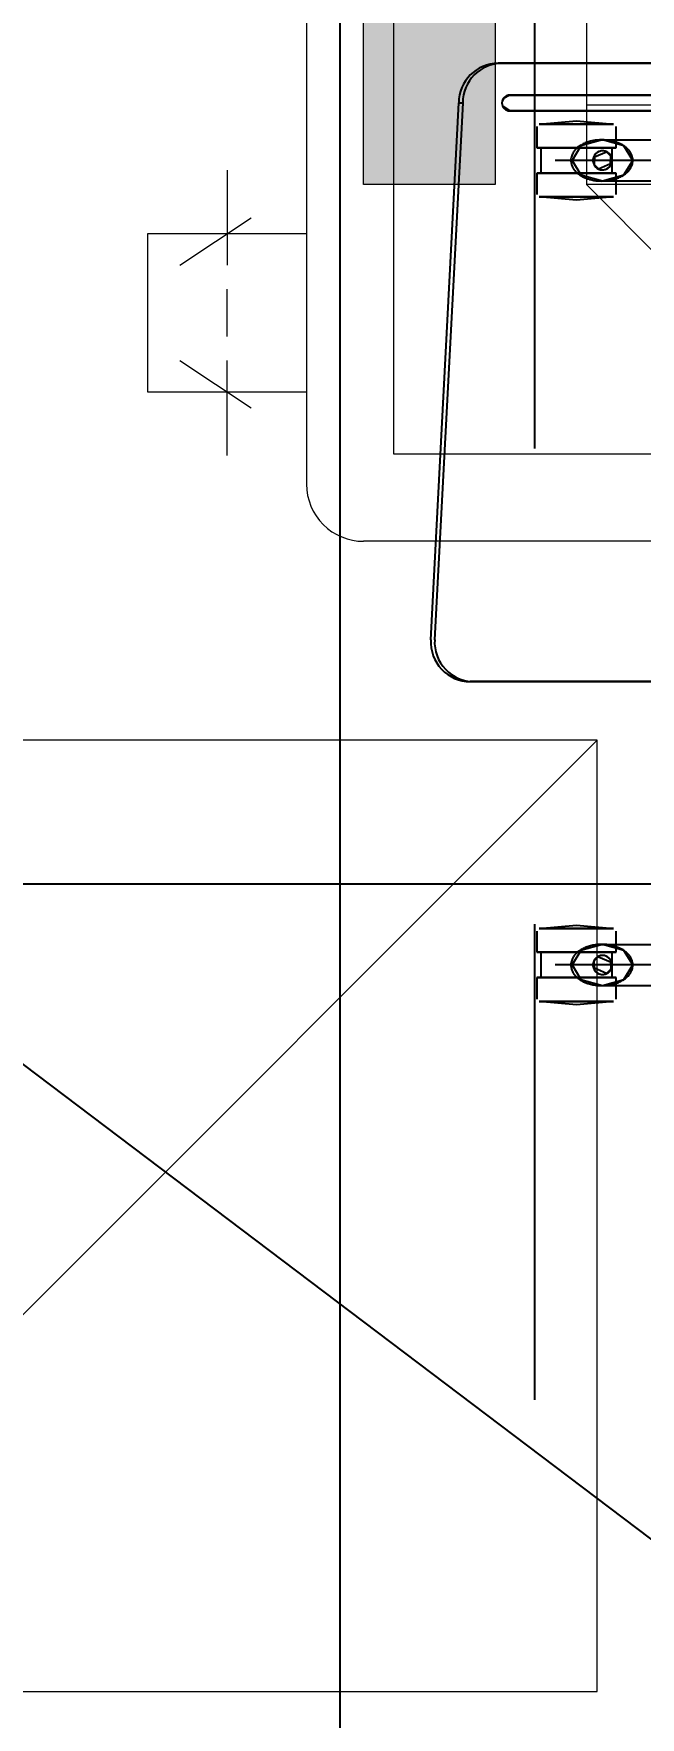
# Model space of a CAD drawing. Header units: millimetres. Extents: x -92759 to 184353, y -15225 to 86714.
# Drawn here: x 64985 to 65368, y 66200 to 67261 of the extents above; entities that cross this region are included whole.
import ezdxf

# ---------------------------------------------------------------- set-up
doc = ezdxf.new("R2010")
doc.units = ezdxf.units.MM
doc.linetypes.add('IDA - Center 2', pattern=[1950, 450, -300, 900, -300])
doc.linetypes.add('IDA - Grid Line', pattern=[2100, 1200, -300, 300, -300])
for name, color, linetype in [('0-1', 9, 'Continuous'), ('A-_FURT----_E', 9, 'Continuous'), ('A-PATT-CONC', 8, 'Continuous'), ('E-legend', 1, 'Continuous'), ('E-LIGHT----E', 1, 'Continuous'), ('M-_SANIFIXR_E', 9, 'Continuous'), ('M-ACMV_FCU', 5, 'Continuous'), ('PDF_M-_ACON----_E-N', 7, 'Continuous')]:
    doc.layers.add(name, color=color, linetype=linetype)
for name, color, linetype, lineweight in [('HFI 9MM FPB', 94, 'Continuous', 5), ('M-ACMV_FCU-1', 86, 'Continuous', 9), ('M-ACMV_VCD', 7, 'Continuous', 25)]:
    doc.layers.add(name, color=color, linetype=linetype, lineweight=lineweight)
doc.layers.add('S-_ANOTGRID_E-1', color=9, linetype='IDA - Grid Line', true_color=0x808080)
doc.styles.add('Simplex', font='simplex_.ttf', dxfattribs={"width": 0.7, "height": 450})

# ---------------------------------------------------------------- blocks, each defined once
blk = doc.blocks.new('SIGMUND-LR R_ 2020 - SIGMUND-LR R_ 2020-8582791-2ND STOREY Copy 1')
for p, q in [((61.2, -246.1), (61.2, -579.5)), ((568.7, -246.1), (568.7, -579.5)), ((0, -414.6), (0, -613.1)), ((0, -615.6), (0, -417.1)), ((20, -414.6), (20, -608.2)), ((20, -608.2), (20, -414.6)), ((30, -608.2), (30, -414.6)), ((30, -414.6), (30, -608.2)), ((390, -630.8), (390, -498.5)), ((390, -501), (390, -633.2)), ((53.3, -541.2), (39.8, -541.2)), ((53.3, -541.2), (53.3, -591.2)), ((53.3, -591.2), (53.3, -541.2)), ((82.7, -541.2), (69.3, -541.2)), ((69.3, -541.2), (69.3, -591.2)), ((69.3, -591.2), (69.3, -541.2)), ((560.7, -541.2), (547.3, -541.2)), ((560.7, -591.2), (560.7, -541.2)), ((560.7, -541.2), (560.7, -591.2)), ((590.2, -541.2), (576.7, -541.2)), ((576.7, -591.2), (576.7, -541.2)), ((576.7, -541.2), (576.7, -591.2)), ((36.2, -566.2), (38.3, -542.8)), ((38.3, -589.7), (38.3, -542.8)), ((38.3, -542.8), (38.3, -589.7)), ((61.2, -543.7), (53.3, -543.7)), ((53.3, -543.7), (53.3, -588.7)), ((53.3, -588.7), (53.3, -543.7)), ((69.3, -543.7), (61.2, -543.7)), ((69.3, -543.7), (69.3, -588.7)), ((69.3, -588.7), (69.3, -543.7)), ((84.3, -542.8), (86.3, -566.2)), ((84.3, -542.8), (84.3, -589.7)), ((84.3, -589.7), (84.3, -542.8)), ((543.7, -566.2), (545.7, -542.8)), ((545.7, -589.7), (545.7, -542.8)), ((545.7, -542.8), (545.7, -589.7)), ((568.7, -543.7), (560.7, -543.7)), ((560.7, -588.7), (560.7, -543.7)), ((560.7, -543.7), (560.7, -588.7)), ((576.7, -543.7), (568.7, -543.7)), ((576.7, -588.7), (576.7, -543.7)), ((576.7, -543.7), (576.7, -588.7)), ((591.7, -542.8), (593.8, -566.2)), ((591.7, -542.8), (591.7, -589.7)), ((591.7, -589.7), (591.7, -542.8)), ((38.3, -589.7), (36.2, -566.2)), ((86.3, -566.2), (84.3, -589.7)), ((545.7, -589.7), (543.7, -566.2)), ((593.8, -566.2), (591.7, -589.7)), ((39.8, -591.2), (53.3, -591.2)), ((53.3, -588.7), (69.3, -588.7)), ((69.3, -591.2), (82.7, -591.2)), ((547.3, -591.2), (560.7, -591.2)), ((560.7, -588.7), (576.7, -588.7)), ((576.7, -591.2), (590.2, -591.2)), ((0, -613.1), (0, -615.6)), ((390, -633.2), (390, -630.8)), ((25, -637.9), (363.7, -655.6)), ((25, -640.4), (25, -637.9)), ((363.7, -658), (25, -640.4))]:
    blk.add_line(p, q)
at = {"flags": 128}
for points in [[(48.2, -550.1), (48.2, -401.3), (48.2, -246.1)], [(74.2, -550.1), (74.2, -401.3), (74.2, -246.1)], [(555.7, -550.1), (555.7, -401.3), (555.7, -246.1)], [(581.7, -550.1), (581.7, -401.3), (581.7, -246.1)], [(61.2, -530.5), (52.1, -536.2), (48.2, -549.7), (52.1, -563.3), (61.2, -568.9)], [(61.2, -568.9), (70.4, -563.3), (74.2, -549.7), (70.4, -536.2), (61.2, -530.5)], [(568.7, -530.5), (559.6, -536.2), (555.7, -549.7), (559.6, -563.3), (568.7, -568.9)], [(568.7, -568.9), (577.9, -563.3), (581.7, -549.7), (577.9, -536.2), (568.7, -530.5)], [(38.3, -589.7), (38.3, -585.1), (38.3, -573.1), (38.3, -558.4), (38.3, -546.8), (38.3, -542.8)], [(38.3, -542.8), (38.3, -547.4), (38.3, -559.4), (38.3, -574.1), (38.3, -585.7), (38.3, -589.7)], [(66.5, -552.2), (63.2, -544.6), (58.6, -544.5), (56.1, -547), (56, -547.3)], [(56, -547.3), (59.3, -554.8), (63.9, -555), (66.4, -552.5), (66.5, -552.2)], [(84.3, -542.8), (84.3, -547.4), (84.3, -559.4), (84.3, -574.1), (84.3, -585.7), (84.3, -589.7)], [(84.3, -589.7), (84.3, -585.1), (84.3, -573.1), (84.3, -558.4), (84.3, -546.8), (84.3, -542.8)], [(545.7, -589.7), (545.7, -585.1), (545.7, -573.1), (545.7, -558.4), (545.7, -546.8), (545.7, -542.8)], [(545.7, -542.8), (545.7, -547.4), (545.7, -559.4), (545.7, -574.1), (545.7, -585.7), (545.7, -589.7)], [(563.5, -552.2), (566.8, -544.6), (571.4, -544.5), (573.9, -547), (574, -547.3)], [(574, -547.3), (570.7, -554.8), (566.1, -555), (563.6, -552.5), (563.5, -552.2)], [(591.7, -542.8), (591.7, -547.4), (591.7, -559.4), (591.7, -574.1), (591.7, -585.7), (591.7, -589.7)], [(591.7, -589.7), (591.7, -585.1), (591.7, -573.1), (591.7, -558.4), (591.7, -546.8), (591.7, -542.8)], [(20, -608.2), (22.1, -612.2), (24, -613.1), (25, -613.2), (25.2, -613.2), (26.8, -612.8), (30, -608.2)]]:
    blk.add_lwpolyline(points, dxfattribs=at)
for centre, start, end in [((61.2, -549.7), 360, 180), ((61.2, -549.7), 0, 180), ((61.2, -549.7), 180, 360), ((61.2, -549.7), 180, 0), ((568.7, -549.7), 0, 180), ((568.7, -549.7), 0, 180), ((568.7, -549.7), 180, 0), ((568.7, -549.7), 180, 0)]:
    blk.add_arc(centre, 6, start, end)
for centre, major_axis, start_param, end_param in [((25, -613.1), (25, 0), 3.141593, 4.712389), ((25, -615.6), (25, 0), 3.141593, 4.712389), ((25, -608.2), (-5, 0), 0, 1.570796), ((25, -608.2), (-5, 0), 1.570796, 3.141593), ((365, -630.8), (25, 0), 4.660029, 6.283185), ((365, -633.2), (-25, 0), 1.518436, 3.141593)]:
    blk.add_ellipse(centre, major_axis=major_axis, ratio=0.992546, start_param=start_param, end_param=end_param)
for points, knots in [([(61.2, -530.5), (60.5, -530.6), (59, -530.9), (57.4, -531.4), (56.3, -532), (55.7, -532.4), (54.9, -533), (53.7, -534.1), (52.7, -535.4), (52.1, -536.2), (51.9, -536.5), (51.6, -537), (51, -537.9), (50.3, -539.6), (49.6, -541.4), (49.1, -543), (48.7, -544.9), (48.2, -548.2), (48.2, -552), (48.7, -555.4), (49.1, -557.2), (49.5, -558.6), (50, -560), (50.5, -561.3), (51.2, -562.6), (51.7, -563.5), (52.1, -564.1), (52.4, -564.5), (52.9, -565.2), (53.7, -566.1), (54.6, -567), (55.3, -567.6), (55.9, -568), (56.5, -568.3), (57.3, -568.7), (58.8, -569.3), (60.2, -569.6), (61.2, -569.7)], [-1, -1, -1, -1, -0.958333, -0.916667, -0.895833, -0.885417, -0.875, -0.833333, -0.791667, -0.78125, -0.776042, -0.770833, -0.75, -0.708333, -0.666667, -0.638889, -0.611111, -0.555556, -0.444444, -0.388889, -0.361111, -0.333333, -0.305556, -0.277778, -0.25, -0.222222, -0.215278, -0.208333, -0.194444, -0.166667, -0.138889, -0.125, -0.111111, -0.097222, -0.083333, -0.055556, 0, 0, 0, 0]), ([(61.2, -569.7), (62, -569.6), (63.5, -569.4), (65.1, -568.8), (66.2, -568.2), (66.8, -567.9), (67.6, -567.3), (68.8, -566.1), (69.8, -564.8), (70.4, -564), (70.6, -563.7), (70.9, -563.3), (71.5, -562.3), (72.3, -560.6), (72.9, -558.8), (73.4, -557.2), (73.8, -555.4), (74.3, -552), (74.3, -548.2), (73.8, -544.9), (73.4, -543), (73, -541.6), (72.5, -540.3), (71.9, -538.9), (71.3, -537.6), (70.7, -536.7), (70.3, -536.1), (70.1, -535.8), (69.6, -535.1), (68.8, -534.1), (67.9, -533.3), (67.2, -532.7), (66.6, -532.3), (66, -531.9), (65.2, -531.5), (63.7, -530.9), (62.3, -530.6), (61.2, -530.5)], [-1, -1, -1, -1, -0.958333, -0.916667, -0.895833, -0.885417, -0.875, -0.833333, -0.791667, -0.78125, -0.776042, -0.770833, -0.75, -0.708333, -0.666667, -0.638889, -0.611111, -0.555556, -0.444444, -0.388889, -0.361111, -0.333333, -0.305556, -0.277778, -0.25, -0.222222, -0.215278, -0.208333, -0.194444, -0.166667, -0.138889, -0.125, -0.111111, -0.097222, -0.083333, -0.055556, 0, 0, 0, 0]), ([(568.7, -530.5), (568, -530.6), (566.5, -530.9), (564.9, -531.4), (563.8, -532), (563.2, -532.4), (562.4, -533), (561.2, -534.1), (560.2, -535.4), (559.6, -536.2), (559.4, -536.5), (559.1, -537), (558.5, -537.9), (557.8, -539.6), (557.1, -541.4), (556.6, -543), (556.2, -544.9), (555.7, -548.2), (555.7, -552), (556.2, -555.4), (556.6, -557.2), (557, -558.6), (557.5, -560), (558, -561.3), (558.7, -562.6), (559.2, -563.5), (559.6, -564.1), (559.9, -564.5), (560.4, -565.2), (561.2, -566.1), (562.1, -567), (562.8, -567.6), (563.4, -568), (564, -568.3), (564.8, -568.7), (566.3, -569.3), (567.7, -569.6), (568.7, -569.7)], [-1, -1, -1, -1, -0.958333, -0.916667, -0.895833, -0.885417, -0.875, -0.833333, -0.791667, -0.78125, -0.776042, -0.770833, -0.75, -0.708333, -0.666667, -0.638889, -0.611111, -0.555556, -0.444444, -0.388889, -0.361111, -0.333333, -0.305556, -0.277778, -0.25, -0.222222, -0.215278, -0.208333, -0.194444, -0.166667, -0.138889, -0.125, -0.111111, -0.097222, -0.083333, -0.055556, 0, 0, 0, 0]), ([(568.7, -569.7), (569.5, -569.6), (571, -569.4), (572.6, -568.8), (573.7, -568.2), (574.3, -567.9), (575.1, -567.3), (576.3, -566.1), (577.3, -564.8), (577.9, -564), (578.1, -563.7), (578.4, -563.3), (579, -562.3), (579.8, -560.6), (580.4, -558.8), (580.9, -557.2), (581.3, -555.4), (581.8, -552), (581.8, -548.2), (581.3, -544.9), (580.9, -543), (580.5, -541.6), (580, -540.3), (579.4, -538.9), (578.8, -537.6), (578.2, -536.7), (577.8, -536.1), (577.6, -535.8), (577.1, -535.1), (576.3, -534.1), (575.4, -533.3), (574.7, -532.7), (574.1, -532.3), (573.5, -531.9), (572.7, -531.5), (571.2, -530.9), (569.8, -530.6), (568.7, -530.5)], [-1, -1, -1, -1, -0.958333, -0.916667, -0.895833, -0.885417, -0.875, -0.833333, -0.791667, -0.78125, -0.776042, -0.770833, -0.75, -0.708333, -0.666667, -0.638889, -0.611111, -0.555556, -0.444444, -0.388889, -0.361111, -0.333333, -0.305556, -0.277778, -0.25, -0.222222, -0.215278, -0.208333, -0.194444, -0.166667, -0.138889, -0.125, -0.111111, -0.097222, -0.083333, -0.055556, 0, 0, 0, 0]), ([(55.2, -549.7), (55.2, -550.3), (55.4, -551.1), (55.8, -552.2), (56.1, -552.8), (56.4, -553.3), (57, -554), (57.9, -554.7), (58.9, -555.3), (60.4, -555.8), (62.1, -555.8), (63.6, -555.3), (64.8, -554.7), (65.6, -553.9), (66.1, -553.3), (66.4, -552.9), (66.7, -552.3), (66.9, -551.7), (67.2, -550.8), (67.2, -550.1), (67.2, -549.7)], [0, 0, 0, 0, 0.111111, 0.166667, 0.194444, 0.222222, 0.277778, 0.333333, 0.388889, 0.444444, 0.555556, 0.611111, 0.666667, 0.75, 0.770833, 0.791667, 0.833333, 0.875, 0.916667, 1, 1, 1, 1]), ([(67.2, -549.7), (67.2, -549.2), (67.1, -548.1), (66.5, -546.7), (65.7, -545.6), (64, -544.2), (62.4, -543.7), (61.2, -543.7)], [0, 0, 0, 0, 0.142857, 0.285714, 0.428571, 0.571429, 1, 1, 1, 1]), ([(562.7, -549.7), (562.7, -550.3), (562.9, -551.1), (563.3, -552.2), (563.6, -552.8), (563.9, -553.3), (564.5, -554), (565.7, -555), (567.5, -555.8), (569.6, -555.8), (571.1, -555.3), (572.3, -554.6), (573.1, -553.9), (573.6, -553.3), (573.9, -552.9), (574.2, -552.3), (574.4, -551.7), (574.7, -550.8), (574.7, -550.1), (574.7, -549.7)], [0, 0, 0, 0, 0.111111, 0.166667, 0.194444, 0.222222, 0.277778, 0.333333, 0.444444, 0.555556, 0.611111, 0.666667, 0.75, 0.770833, 0.791667, 0.833333, 0.875, 0.916667, 1, 1, 1, 1]), ([(574.7, -549.7), (574.7, -549.2), (574.6, -548.1), (574, -546.7), (573.2, -545.6), (571.5, -544.2), (569.9, -543.7), (568.7, -543.7)], [0, 0, 0, 0, 0.142857, 0.285714, 0.428571, 0.571429, 1, 1, 1, 1])]:
    blk.add_open_spline(points, degree=3, knots=knots)
for points in [[(61.2, -543.7), (60.9, -543.7), (60.1, -543.8), (58.9, -544.2), (57.8, -544.7), (56.8, -545.6), (56, -546.7), (55.4, -548.1), (55.2, -549.2), (55.2, -549.7)], [(568.7, -543.7), (568.4, -543.7), (567.6, -543.8), (566.4, -544.2), (565.3, -544.7), (564.3, -545.6), (563.5, -546.7), (562.9, -548.1), (562.7, -549.2), (562.7, -549.7)]]:
    blk.add_open_spline(points, degree=3)
blk = doc.blocks.new('1599_FURN_RHH_BLK8 _NEW__2ND STY_dwg-10261561-BLK8_RHH_2ND STOREY PLAN')
at = {"layer": '0-1', "linetype": 'IDA - Center 2'}
blk.add_line((-24303.7, -13500.1), (-26849.8, -11575.1), dxfattribs=at)
at = {"layer": 'A-_FURT----_E', "rotation": 270}
blk.add_blockref('SIGMUND-LR R_ 2020 - SIGMUND-LR R_ 2020-8582791-2ND STOREY Copy 1', (-24407.3, -12098.5), dxfattribs=at)
blk = doc.blocks.new('A$C3019c3af')
at = {"layer": 'S-_ANOTGRID_E-1'}
blk.add_line((-17400, -20341.4), (-17400, 52351.8), dxfattribs=at)
at = {"layer": 'M-_SANIFIXR_E'}
blk.add_blockref('1599_FURN_RHH_BLK8 _NEW__2ND STY_dwg-10261561-BLK8_RHH_2ND STOREY PLAN', (7599.8, 46600.1), dxfattribs=at)
blk = doc.blocks.new('RCP_B8L2')
at = {"layer": 'A-PATT-CONC'}
h = blk.add_hatch(dxfattribs=at)
h.set_pattern_fill('ANSI37', color=256, scale=189, angle=45)
h.set_pattern_definition([(90, (-385478.34, -151102.3), (-600.075, 0), []), (180, (-385478.34, -151102.3), (-6e-14, -600.075), [])])
h.paths.add_polyline_path([(-388478, -151102.3), (-385478.3, -151102.3), (-385478.3, -158302.3), (-388478, -158302.3)])
at = {"layer": 'HFI 9MM FPB'}
h = blk.add_hatch(dxfattribs=at)
h.set_pattern_fill('ANSI33', color=256, scale=50)
h.set_pattern_definition([(45, (-581589.02, -147239), (-224.5064, 224.5064), []), (45, (-581364.5, -147239), (-224.5064, 224.5064), [158.75, -79.375])])
h.paths.add_polyline_path([(-388478, -151102.3), (-385478.3, -151102.3), (-385478.3, -158302.3), (-388478, -158302.3)], flags=16)
h.paths.add_polyline_path([(-389418.1, -150277.3), (-387018.1, -150277.3), (-387018.1, -149827.3), (-384618.1, -149827.3), (-384618.1, -159127.3), (-387018.1, -159127.3), (-387018.1, -158677.3), (-387618.1, -158677.3), (-387618.1, -159127.3), (-389418.1, -159127.3)])
blk = doc.blocks.new('L20')
at = {"layer": 'E-LIGHT----E', "lineweight": 5}
blk.add_line((-300, -300), (300, 300), dxfattribs=at)
blk.add_lwpolyline([(-300, -300), (300, -300), (300, 300), (-300, 300)], close=True, dxfattribs=at)
at = {"layer": 'E-LIGHT----E', "lineweight": 5, "style": 'Simplex', "width": 0.7}
blk.add_text('L20', height=350, dxfattribs=at).set_placement((-673.7, 394.3))
blk = doc.blocks.new('EL_B8_L2_R4')
at = {"layer": 'E-legend', "color": 0}
blk.add_blockref('L20', (-25260.5, -12825.4), dxfattribs=at)
blk = doc.blocks.new('A$Ca8a76259')
at = {"layer": 'M-ACMV_FCU', "lineweight": 0}
h = blk.add_hatch(color=256, dxfattribs=at)
h.dxf.hatch_style = 1
h.paths.add_polyline_path([(250, 356), (250, 439), (-250, 439), (-250, 356)])
h.paths.add_polyline_path([(356, -250), (439, -250), (439, 250), (356, 250)])
h.paths.add_polyline_path([(-356, 250), (-439, 250), (-439, -250), (-356, -250)])
h.paths.add_polyline_path([(-250, -356), (-250, -439), (250, -439), (250, -356)])
for p, q in [((-475, 439), (-475, -439)), ((-298.5, 250), (-298.5, -250)), ((298.5, -200), (-298.5, -200)), ((-250, -298.5), (-298.5, -250)), ((298.5, -250), (-298.5, -250)), ((439, -475), (-439, -475))]:
    blk.add_line(p, q, dxfattribs=at)
for points in [[(420, 420), (420, -420), (-420, -420), (-420, 420)], [(-356, 250), (-356, -250), (-439, -250), (-439, 250)]]:
    blk.add_lwpolyline(points, close=True, dxfattribs=at)
blk.add_arc((-439, -439), 36, 180, 270, dxfattribs=at)
blk = doc.blocks.new('A$C49267d6b')
at = {"layer": 'PDF_M-_ACON----_E-N', "lineweight": 0}
for p, q in [((0, 127), (0, 76.2)), ((-25.4, 76.2), (12.7, 101.6)), ((0, 63.5), (0, 38.1)), ((-25.4, 25.4), (12.7, 0)), ((0, -25.4), (0, 25.4))]:
    blk.add_line(p, q, dxfattribs=at)
blk = doc.blocks.new('FCU -1')
at = {"layer": 'M-ACMV_VCD', "lineweight": 5}
blk.add_lwpolyline([(378127.5, -50132.1), (378127.5, -50032.1), (378227.5, -50032.1), (378227.5, -50132.1)], close=True, dxfattribs=at)
at = {"layer": 'M-ACMV_FCU', "lineweight": 5, "rotation": 270}
blk.add_blockref('A$Ca8a76259', (378508.4, -50607.1), dxfattribs=at)
at = {"layer": 'M-ACMV_VCD', "lineweight": 5, "xscale": -1.181061443391948, "yscale": 1.181061443391948, "zscale": 1.181061443391948, "rotation": 90}
blk.add_blockref('A$C49267d6b', (378237.5, -50082.1), dxfattribs=at)
blk = doc.blocks.new('ACMV_B8_L2')
at = {"layer": 'M-ACMV_FCU-1', "rotation": 90}
blk.add_blockref('FCU -1', (75688.7, -416808), dxfattribs=at)

msp = doc.modelspace()

# ---------------------------------------------------------------- block references
at = {"layer": '0-1'}
msp.add_blockref('A$C3019c3af', (82701.1, 32741.2), dxfattribs=at)
at = {"layer": 'A-PATT-CONC'}
msp.add_blockref('RCP_B8L2', (452619.1, 220318.5), dxfattribs=at)
at = {"layer": 'E-legend', "color": 7}
msp.add_blockref('EL_B8_L2_R4', (90301.1, 79341.2), dxfattribs=at)
at = {"layer": 'M-ACMV_FCU-1'}
msp.add_blockref('ACMV_B8_L2', (-60663.6, 105715.9), dxfattribs=at)

doc.saveas('drawing.dxf')
